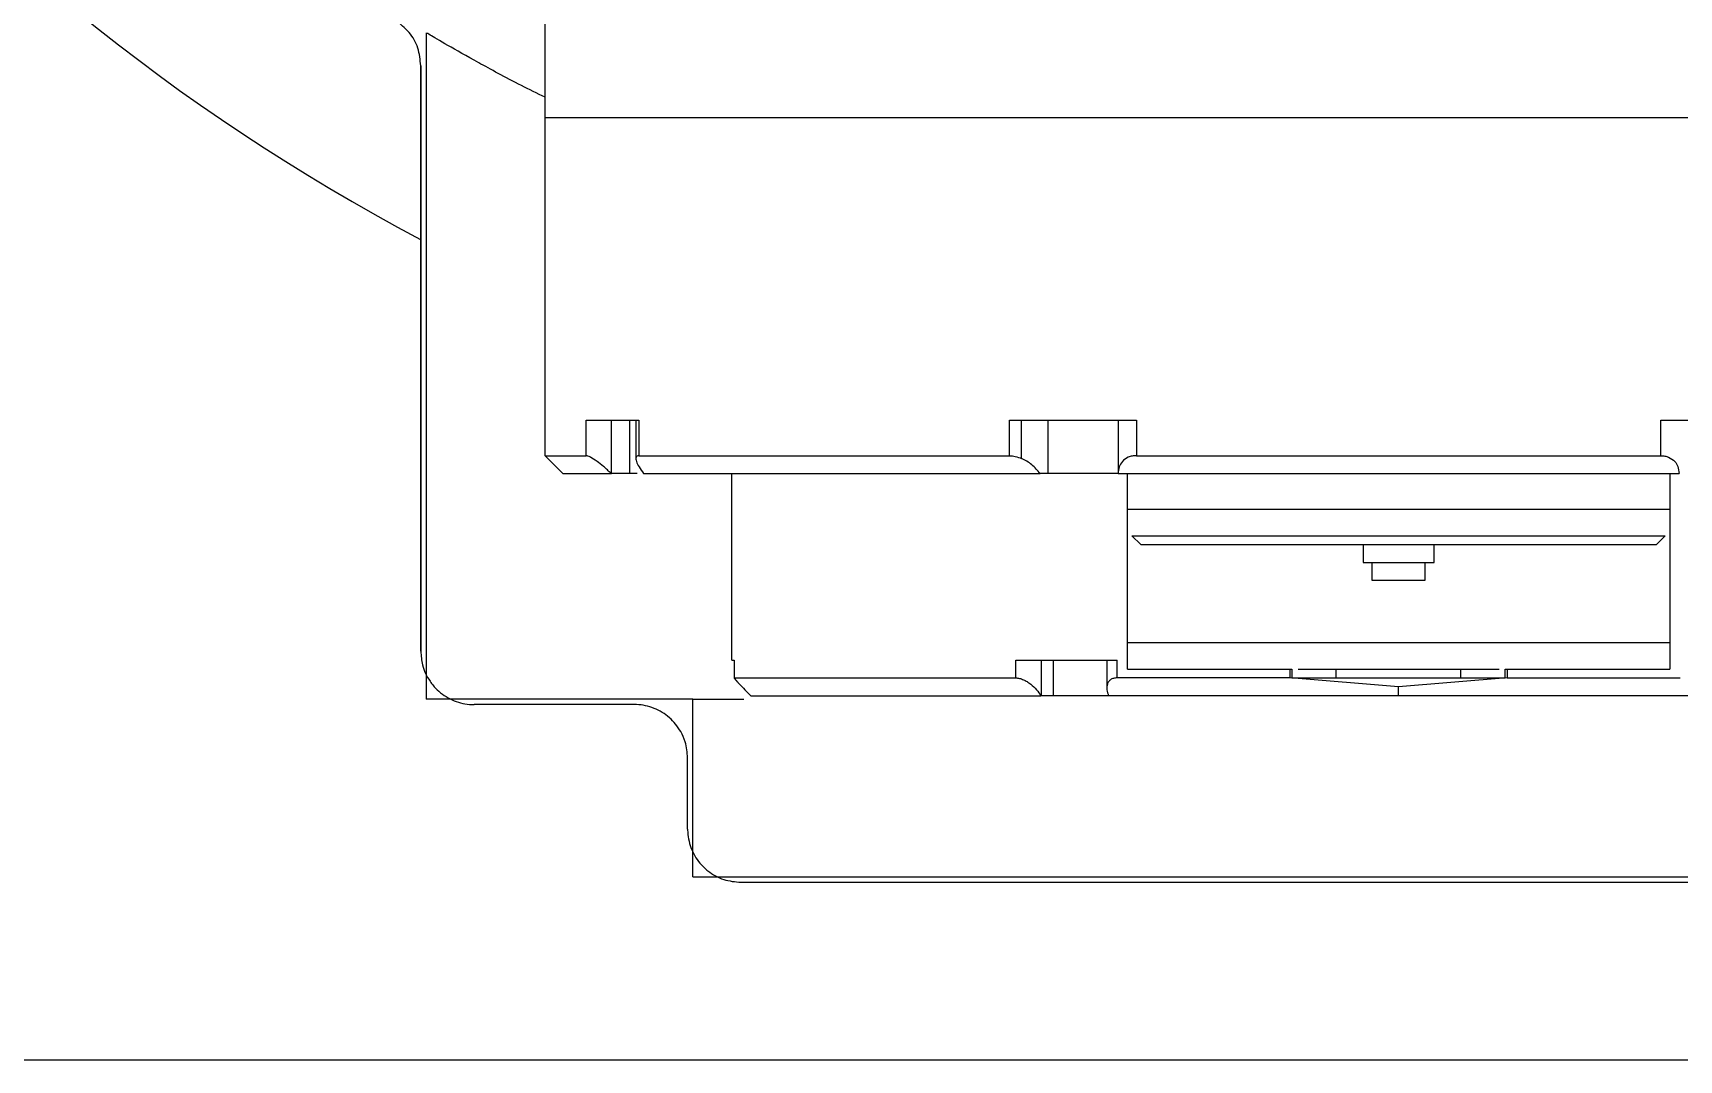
# Model space of a CAD drawing. Header units: millimetres. Extents: x 2 to 1187, y 2 to 839.
# Drawn here: x 103.67 to 140.7, y 339.42 to 362.53 of the extents above; entities that cross this region are included whole.
import ezdxf

# ---------------------------------------------------------------- set-up
doc = ezdxf.new("R2010")
doc.units = ezdxf.units.MM

msp = doc.modelspace()

# ---------------------------------------------------------------- linework, layer by layer
at = {"color": 7, "linetype": 'Continuous', "lineweight": 25}
for p, q in [((115.1923896248129, 360.6192037396579), (115.1923895848014, 366.619203739658)), ((112.5180303338944, 362.5382220893936), (112.5180304339168, 347.5392037218239)), ((112.392389616956, 361.7974015312982), (112.3923897048362, 348.619203720986)), ((112.3979995634159, 361.793754025629), (112.3979996512717, 348.6192037210235)), ((115.192398449298, 353.0192030601879), (115.1923983986166, 360.619203739658)), ((116.1204873055423, 353.8192037458472), (117.3022360457248, 353.8192037537276)), ((116.120487310876, 353.0192030663767), (116.1204873055411, 353.8192037458472)), ((116.6904882174021, 352.6192037496481), (116.6904882093998, 353.8192037496481)), ((117.0994434788027, 352.6192037523755), (117.0994434708005, 353.8192037523755)), ((117.2377627676036, 353.8192037532976), (117.2377627734078, 352.9488330544498)), ((117.3022360457248, 353.8192037537276), (117.3022360510596, 353.0192030742566)), ((125.6421704531529, 353.8192038093429), (128.4951645196051, 353.8192038283684)), ((125.6421704584849, 353.0192031298723), (125.64217045315, 353.8192038093426)), ((125.9127474948847, 352.9550414289873), (125.912747489122, 353.8192038111471)), ((126.5123702721573, 352.619203815146), (126.5123702641548, 353.8192038151458)), ((128.0825132874106, 353.8192038256164), (128.0825132954129, 352.6192038256166)), ((128.4951645196051, 353.8192038283684), (128.4951645249401, 353.0192031488976)), ((140.289613344322, 353.8192039070208), (143.142607506341, 353.819203926046)), ((140.2896133496592, 353.0192032275507), (140.2896133443242, 353.8192039070207)), ((115.1923984492978, 353.0192030601877), (115.5923947921854, 352.6192037423262)), ((116.6829043286112, 352.6192037495979), (116.6904882174021, 352.6192037496481)), ((117.2681699844786, 352.6192037535005), (117.0994434788027, 352.6192037523755)), ((119.3923897061681, 348.4192037676662), (119.3923896781601, 352.619203767666)), ((128.292389707184, 348.2192038270165), (128.2923896778424, 352.6192038270165)), ((140.492389677843, 352.6192039083735), (140.4923897071846, 348.2192039083735)), ((128.3923968996023, 351.2192039707237), (128.5923943260559, 351.019205056937)), ((140.1923850516074, 351.0192051342927), (140.3923824753936, 351.2192040507467)), ((133.5923896890928, 351.0192050902799), (133.5923896917602, 350.6192037312402)), ((135.1923896917602, 350.6192037419101), (135.1923896890928, 351.0192051009496)), ((133.7923896917602, 350.6192037325741), (133.7923896944278, 350.219203732574)), ((134.9923896944278, 350.2192037405763), (134.9923896917602, 350.6192037405764)), ((112.3923897048362, 348.619203720986), (112.3979996512717, 348.6192037210235)), ((119.3923897061681, 348.4192037676662), (119.4501477438905, 348.4192037680514)), ((119.4486075295519, 348.4192037680411), (119.4486075322454, 348.0152860120025)), ((119.4501477438905, 348.4192037680514), (119.450147746558, 348.0192037680502)), ((125.7823860019711, 348.4192038102785), (128.0601514475101, 348.4192038254677)), ((125.7823860046387, 348.0192038102775), (125.7823860019712, 348.4192038102784)), ((126.3583962675939, 347.6192038141197), (126.3583962622591, 348.4192038141197)), ((126.6302873558971, 347.6192038159328), (126.6302873505623, 348.4192038159327)), ((127.8290111344078, 348.4192038239264), (127.8290111386052, 347.7897659252309)), ((128.0601514501777, 348.0192038254665), (128.0601514475103, 348.4192038254677)), ((131.9510785853213, 348.0192038514139), (131.9510785839874, 348.2192038514148)), ((131.9510785839923, 348.2192038514148), (131.9923897071585, 348.2192038516904)), ((131.9923897071585, 348.2192038516904), (131.9923897084924, 348.0192038516904)), ((132.9923897086321, 348.0192038583589), (132.9923897072983, 348.2192038583589)), ((132.9923897072983, 348.2192038583589), (135.7923897072985, 348.219203877031)), ((135.7923897086324, 348.0192038770311), (135.7923897072985, 348.219203877031)), ((136.7923897084924, 348.0192038836997), (136.7923897071585, 348.2192038836997)), ((136.7923897071585, 348.2192038836997), (136.8337008303198, 348.2192038839751)), ((136.8337008303198, 348.2192038839751), (136.8337008316537, 348.0192038839746)), ((134.3923897098261, 347.8192038676909), (131.9510785853211, 348.0192038514139)), ((131.9923897084924, 348.0192038516904), (136.7923897084924, 348.0192038836997)), ((136.833700831657, 348.0192038839743), (134.3923897098261, 347.8192038676909)), ((134.3923897111644, 347.6192038676949), (134.3923897098261, 347.8192038676909)), ((118.5201625895347, 347.5392037618497), (112.5180304339168, 347.5392037218239)), ((117.1995658078386, 347.4192037530432), (113.5983233998651, 347.4192037290279)), ((118.5201626162091, 343.5392037618497), (118.5201625895347, 347.5392037618497)), ((118.5201625895347, 347.5392037618497), (119.6624567236189, 347.5392037694672)), ((126.358396267594, 347.6192038141199), (126.3426426296243, 347.6192038140149)), ((126.6302873558971, 347.6192038159328), (126.358396267594, 347.6192038141199)), ((118.3923897208408, 346.2192037609976), (118.3923897315106, 344.6192037609977)), ((118.4001042735279, 346.2192037610491), (118.3923897208408, 346.2192037609976)), ((118.4001042841976, 344.6192037610491), (118.4001042735279, 346.2192037610491)), ((118.3923897315106, 344.6192037609977), (118.4001042841976, 344.6192037610491)), ((118.5201626162091, 343.5392037618497), (150.2646168612162, 343.5392039735409)), ((119.6007301359276, 343.4192037690556), (149.1840493430982, 343.4192039663349)), ((182.3923893660662, 339.4192038676914), (86.39238936606645, 339.4192038676992))]:
    msp.add_line(p, q, dxfattribs=at)
msp.add_arc((134.3923893660712, 399.4192038676953), 47.00000000000002, 154.8349682343268, 242.0899321050542, dxfattribs=at)
for points, knots in [([(112.3979995634159, 361.793754025629), (112.3844423496612, 361.9282821633068), (112.3573280562308, 362.1973371081974), (112.1533926243332, 362.5654525345809), (111.9367599562464, 362.7317098090298), (111.8274291455124, 362.8156170182539)], [0, 0, 0, 0, 0.3312477016599106, 0.6624921273256494, 0.9999999999999999, 0.9999999999999999, 0.9999999999999999, 0.9999999999999999]), ([(115.1923896217143, 361.0838617069914), (115.0121860990857, 361.1728806745792), (114.4131876701328, 361.4687806711738), (113.6617837418063, 361.8807685409546), (112.9634022147632, 362.2739946486705), (112.5662772252691, 362.5098432559562), (112.5451310706127, 362.522241648797), (112.5357781138898, 362.5277254652902)], [0, 0, 0, 0, 0.1018337715613058, 0.3384965415203867, 0.5760446035829904, 0.8124842771875077, 1, 1, 1, 1]), ([(112.3979995634159, 361.793754025629), (112.3916038540691, 361.7979043158234), (112.3843501672253, 361.802611362962), (112.3945607244779, 361.7959946966472), (112.3957684452608, 361.7952120669411)], [0, 0, 0, 0, 0.8817184260388639, 1, 1, 1, 1]), ([(116.6829043286112, 352.6192037495979), (116.6238405513074, 352.6729627441876), (116.5165168103432, 352.7706472586771), (116.352250097934, 352.9001263834627), (116.2329774979217, 352.978206821425), (116.1564964624037, 353.0139246103752), (116.1323694834732, 353.0174613001145), (116.120487310876, 353.0192030663765)], [0, 0, 0, 0, 0.277206139423865, 0.5037063536958373, 0.7662957087523572, 0.8849041675162373, 1, 1, 1, 1]), ([(117.3022360510626, 353.0192030742568), (117.288093760184, 353.0173091125199), (117.2593963447048, 353.0134659015908), (117.2323941453028, 352.9761701280437), (117.2418532704578, 352.895542272331), (117.3040673569467, 352.7667811770857), (117.3729912729068, 352.669073615638), (117.4081699844786, 352.619203754434)], [0, 0, 0, 0, 0.1209755942838553, 0.2454826393982854, 0.4964284302610198, 0.7429774736259129, 1, 1, 1, 1]), ([(125.6421704584849, 353.0192031298723), (125.6852790348495, 353.0160632013322), (125.7748469298376, 353.0095392839712), (125.8656714611272, 352.9736548603866), (125.9127826033348, 352.9550414289874)], [0, 0, 0, 0, 0.4812949592073671, 1, 1, 1, 1]), ([(126.3316150540388, 352.6192038139405), (126.2730094044682, 352.6863242665448), (126.1866040507907, 352.7852834366719), (126.0344243130658, 352.8949933734141), (125.9523721182242, 352.9355442215208), (125.9128074110699, 352.9550974148667)], [0, 0, 0, 0, 0.5219009229694827, 0.7694656430585771, 1, 1, 1, 1]), ([(128.4951645249486, 353.019203148898), (128.4626073619675, 353.0173091870316), (128.3965426456899, 353.0134659758335), (128.2805063792835, 352.9761702017811), (128.171600724288, 352.895542345221), (128.0971567211405, 352.7667812490697), (128.0874933855047, 352.6690736870916), (128.0825612267262, 352.6192038256169)], [0, 0, 0, 0, 0.12097559408207, 0.245482639386502, 0.4964284302529563, 0.7429774736221495, 1, 1, 1, 1]), ([(140.2896133496591, 353.0192032275507), (140.3203692722766, 353.0174252551909), (140.383256840045, 353.0137897811828), (140.5005843823672, 352.9781307234364), (140.6085720425744, 352.9002610921646), (140.6864235595623, 352.7703295226411), (140.6966114721357, 352.6728501585841), (140.702218231044, 352.6192039097724)], [0, 0, 0, 0, 0.114287573299271, 0.2336872673381121, 0.4962829445600256, 0.7227871688709977, 1, 1, 1, 1]), ([(128.0825132954129, 352.6192038256168), (128.0213146230203, 352.6192038252086), (127.8919669017496, 352.6192038243461), (127.6638292124985, 352.6192038228247), (127.4218196202116, 352.6192038212108), (127.1841980204725, 352.6192038196263), (126.965800252535, 352.6192038181698), (126.7786048464099, 352.6192038169215), (126.6349129776987, 352.6192038159632), (126.5377524662045, 352.6192038153153), (126.5208310035063, 352.6192038152025), (126.5123702721573, 352.619203815146)], [0, 0, 0, 0, 0.1009227808333686, 0.2133074332291846, 0.3256920856249975, 0.4380767380208175, 0.5504613904166233, 0.6628460428124505, 0.7752306952082583, 0.8876153476040765, 1, 1, 1, 1]), ([(128.2923896831772, 351.8192036958966), (128.4723901961493, 351.819203697097), (129.216611162617, 351.8192037020599), (130.6283597519512, 351.8192037114743), (132.4905378818113, 351.8192037238925), (133.7584390827093, 351.8192037323474), (134.3923896831581, 351.8192037365749)], [0, 0, 0, 0, 0.09612013547306188, 0.3974134236487072, 0.6987067118243527, 1, 1, 1, 1]), ([(134.3923896831581, 351.8192037365749), (135.0263402836082, 351.8192037408025), (136.2942414845083, 351.8192037492578), (138.1564196143869, 351.8192037616759), (139.5681682037326, 351.8192037710904), (140.3123891702098, 351.8192037760532), (140.4923896831778, 351.8192037772536)], [0, 0, 0, 0, 0.3012932881769981, 0.602586576353994, 0.903879864530991, 1, 1, 1, 1]), ([(128.2923897031829, 348.8192038270168), (128.6623631813875, 348.819203829484), (129.7713949975718, 348.8192038368796), (131.8470080509461, 348.8192038507211), (134.3923897038096, 348.8192038676953), (136.9377713566503, 348.8192038846693), (139.0133844095908, 348.8192038985108), (140.1224162253705, 348.8192039059065), (140.4923897031834, 348.8192039083737)], [0, 0, 0, 0, 0.1000961661447013, 0.3000480830983961, 0.5000000000520908, 0.6999519170057855, 0.8999038339594815, 1, 1, 1, 1]), ([(112.3979996512717, 348.6192037210235), (112.4058911540979, 348.5155168963032), (112.4240252261006, 348.2772524761287), (112.5662687666011, 347.9784251167933), (112.7942046347323, 347.7074639193508), (113.0923262499843, 347.5063049564677), (113.3927960248213, 347.4249043599362), (113.5627279777889, 347.4201910250669), (113.5983233998651, 347.4192037290279)], [0, 0, 0, 0, 0.165254502110751, 0.3797422501158045, 0.5139122008810678, 0.7285239845311797, 0.9431342770714816, 1, 1, 1, 1]), ([(132.1323937071586, 348.2192038526239), (132.1784732180802, 348.2192038529312), (132.2898861935284, 348.2192038536741), (132.6025042342041, 348.2192038557589), (132.8624278829336, 348.2192038574922), (132.9923897072983, 348.2192038583589)], [0, 0, 0, 0, 0.2607096976224418, 0.6303548488112655, 1, 1, 1, 1]), ([(135.7923897072985, 348.219203877031), (135.9223515316607, 348.2192038778977), (136.1822751803852, 348.219203879631), (136.49489322094, 348.2192038817158), (136.6063061963131, 348.2192038824588), (136.6523857071586, 348.2192038827661)], [0, 0, 0, 0, 0.3696451513498551, 0.7392903026997111, 0.9999999999999999, 0.9999999999999999, 0.9999999999999999, 0.9999999999999999]), ([(119.4501477465578, 348.0192037680498), (119.4495050555964, 348.0171461017572), (119.4481886287281, 348.0129313743747), (119.4741272600024, 347.9802485414638), (119.5140527529024, 347.9348634176733), (119.5819726873995, 347.8615749695267), (119.6846055562347, 347.7547355479689), (119.7741531847446, 347.6644305694469), (119.8190006854703, 347.6192037705111)], [0, 0, 0, 0, 0.1222377294550986, 0.2503801065102909, 0.3713323117518176, 0.5010574533393708, 0.7501181595112008, 0.9999999999999999, 0.9999999999999999, 0.9999999999999999, 0.9999999999999999]), ([(125.7823860046388, 348.0192038102775), (125.8091494656573, 348.0170750996365), (125.8644365163502, 348.0126776813414), (125.9528858544118, 347.980559173386), (126.0390771917525, 347.9348514689199), (126.1433016268262, 347.8617546821164), (126.255730457145, 347.7543509673616), (126.3137044137663, 347.664202315198), (126.3426426296244, 347.6192038140146)], [0, 0, 0, 0, 0.1215344460086189, 0.2510617394663842, 0.3688564731023025, 0.5017516842587653, 0.7512949235805342, 1, 1, 1, 1]), ([(128.0601514501774, 348.0192038254661), (128.0325945384461, 348.0171461589907), (127.9761495886852, 348.0129314312317), (127.9131167366145, 347.9802485977618), (127.8670544594282, 347.9348634733969), (127.8310989639301, 347.8615750245578), (127.8215211216557, 347.7547356022313), (127.8529882893802, 347.6644306233216), (127.8687477667762, 347.6192038241916)], [0, 0, 0, 0, 0.1222377293885719, 0.2503801065049735, 0.371332311617793, 0.5010574533367245, 0.7501181595100084, 1, 1, 1, 1]), ([(118.4001042735279, 346.2192037610491), (118.3894717639636, 346.3412639302038), (118.3714950196146, 346.5476351958791), (118.2306779301755, 346.861146017123), (118.0050232502824, 347.1402875202097), (117.6545362049008, 347.3541156777127), (117.368732784818, 347.4168531335315), (117.2169722848597, 347.4189618854799), (117.1995658078386, 347.4192037530432)], [0, 0, 0, 0, 0.1941337943806157, 0.3282285870492423, 0.5428599130586163, 0.7574883648309987, 0.9721846382551158, 0.9999999999999999, 0.9999999999999999, 0.9999999999999999, 0.9999999999999999]), ([(127.8826009788487, 347.619203824284), (127.8662282178756, 347.6192038241749), (127.7656782626691, 347.6192038235043), (127.5052185166759, 347.6192038217674), (127.1613620136054, 347.6192038194743), (126.837107138183, 347.619203817312), (126.6992272833257, 347.6192038163925), (126.6302873558971, 347.6192038159328)], [0, 0, 0, 0, 0.04637104808776222, 0.2847782860658105, 0.5231855240438827, 0.7615927620219427, 1, 1, 1, 1]), ([(118.4001042841976, 344.6192037610491), (118.4001548460064, 344.6113221854565), (118.4010665426632, 344.4692068952907), (118.4543212294558, 344.1918227417717), (118.6348415978973, 343.8806938755191), (118.8891903035469, 343.6346813233516), (119.2024702820651, 343.4572288272089), (119.469090868485, 343.4317724242972), (119.6007301359276, 343.4192037690556)], [0, 0, 0, 0, 0.01259547981055593, 0.2271132525486698, 0.4416329009457124, 0.5757652028593482, 0.7905414631738193, 1, 1, 1, 1])]:
    msp.add_open_spline(points, degree=3, knots=knots, dxfattribs=at)
for points in [[(134.3923896243652, 360.6192038676949), (133.5546333268148, 360.6192038621083), (131.8791207317139, 360.6192038509352), (129.4088547225109, 360.619203834462), (127.0238577536803, 360.6192038185574), (124.7649407462418, 360.6192038034936), (122.6707433293153, 360.6192037895282), (120.7771391083589, 360.6192037769005), (119.116374015634, 360.6192037658255), (117.7174395391565, 360.6192037564966), (116.6021246493289, 360.619203749059), (115.7975261017037, 360.6192037436934), (115.2875043526001, 360.6192037402923), (115.2241003832778, 360.6192037398695), (115.1923983986166, 360.619203739658)], [(153.5923808510092, 360.619203995732), (153.5606788663092, 360.6192039955207), (153.4972748969091, 360.6192039950981), (152.98725314769, 360.6192039916968), (152.1826545999536, 360.6192039863313), (151.0673397100206, 360.6192039788938), (149.6684052334454, 360.6192039695648), (148.0076401406322, 360.6192039584898), (146.1140359195983, 360.6192039458622), (144.0198385026066, 360.6192039318968), (141.7609214951161, 360.6192039168329), (139.3759245262479, 360.6192039009284), (136.9056585170211, 360.6192038844552), (135.2301459219172, 360.6192038732817), (134.3923896243652, 360.6192038676949)], [(115.192398449298, 353.0192030601879), (115.2317783873968, 353.0192030604505), (115.3105382635943, 353.0192030609758), (115.8505042951154, 353.0192030645765), (116.120487310876, 353.0192030663769)], [(117.3022360510624, 353.0192030742566), (117.7974706323024, 353.0192030775592), (118.7879397947824, 353.0192030841642), (120.768209424197, 353.0192030973699), (123.0348933018308, 353.0192031124855), (124.7730780729336, 353.0192031240769), (125.6421704584849, 353.0192031298725)], [(128.4951645249485, 353.0192031488973), (129.4598894032121, 353.0192031553307), (131.3893391597394, 353.0192031681973), (134.3923888970815, 353.0192031882235), (137.3954386507878, 353.0192032082496), (139.3248884500353, 353.0192032211164), (140.2896133496592, 353.0192032275498)], [(115.5923947921857, 352.6192037423259), (115.6388356637082, 352.6192037426356), (115.7317174067532, 352.6192037432548), (116.3658420213252, 352.6192037474836), (116.6829043286112, 352.6192037495979)], [(117.0994434788027, 352.6192037523755), (117.0706186839212, 352.6192037521832), (117.012969094158, 352.6192037517985), (116.9113534319843, 352.6192037511209), (116.8030207851032, 352.6192037503984), (116.7279990733025, 352.6192037498982), (116.6904882174021, 352.6192037496481)], [(117.4081699844786, 352.619203754434), (117.9157487899135, 352.6192037578188), (118.9309064007833, 352.6192037645885), (121.0424910125376, 352.6192037786697), (123.4918446256157, 352.6192037950033), (125.3850249112311, 352.6192038076281), (126.3316150540388, 352.6192038139405)], [(126.5123702721573, 352.619203815146), (126.5089300516485, 352.6192038151231), (126.5020496106311, 352.6192038150772), (126.4642845668593, 352.6192038148253), (126.409170541416, 352.6192038144578), (126.3574668831645, 352.619203814113), (126.3316150540388, 352.6192038139405)], [(128.0825612267262, 352.6192038256169), (129.1108139489634, 352.6192038324739), (131.1673193934377, 352.6192038461878), (134.3923897322364, 352.6192038676945), (137.617460069667, 352.6192038892013), (139.673965510585, 352.6192039029152), (140.702218231044, 352.6192039097722)], [(128.3923968996023, 351.2192039707236), (128.4147271431409, 351.2192039708727), (128.4593876302181, 351.2192039711707), (128.8161630509865, 351.2192039735498), (129.3706750987884, 351.2192039772476), (130.1226046153622, 351.2192039822619), (131.0374310398074, 351.2192039883626), (132.0815050019743, 351.2192039953251), (133.2143000710805, 351.2192040028792), (134.3923896873569, 351.2192040107354), (135.5704793036388, 351.2192040185917), (136.7032743727611, 351.2192040261458), (137.747348334954, 351.2192040331083), (138.6621747594342, 351.2192040392089), (139.4141042760507, 351.2192040442232), (139.9686163239013, 351.219204047921), (140.3253917447224, 351.2192040503003), (140.3700522318365, 351.2192040505979), (140.3923824753936, 351.2192040507467)], [(128.5923943260559, 351.019205056937), (128.6139802368316, 351.0192050570809), (128.6571520583829, 351.0192050573687), (129.0020351039397, 351.0192050596686), (129.5380636325644, 351.0192050632431), (130.2649291244797, 351.0192050680903), (131.1492616907172, 351.0192050739876), (132.1585335937069, 351.019205080718), (133.2535692679238, 351.0192050880203), (134.0127828817723, 351.0192050930834), (134.3923896886965, 351.019205095615)], [(134.3923896886965, 351.019205095615), (134.7719964956217, 351.0192050981464), (135.5312101094721, 351.019205103209), (136.6262457837051, 351.0192051105114), (137.6355176867197, 351.0192051172418), (138.5198502529911, 351.019205123139), (139.2467157449477, 351.0192051279863), (139.7827442736194, 351.0192051315609), (140.1276273192273, 351.0192051338607), (140.1707991408141, 351.0192051341487), (140.1923850516074, 351.0192051342927)], [(133.5923896917602, 350.6192037312402), (133.6044149499877, 350.6192037313205), (133.6284654664426, 350.6192037314809), (133.8134648369343, 350.6192037327145), (134.0779007866075, 350.6192037344779), (134.2875600566968, 350.6192037358762), (134.3923896917415, 350.6192037365752)], [(134.3923896917415, 350.6192037365752), (134.4972193267868, 350.6192037372742), (134.7068785968774, 350.6192037386724), (134.9713145465593, 350.6192037404358), (135.1563139170634, 350.6192037416695), (135.180364433528, 350.6192037418299), (135.1923896917602, 350.6192037419101)], [(133.7923896944278, 350.219203732574), (133.8014086380983, 350.2192037326342), (133.8194465254394, 350.2192037327545), (133.9581960533082, 350.2192037336798), (134.1565230155631, 350.2192037350023), (134.3137674681302, 350.2192037360509), (134.3923896944138, 350.2192037365753)], [(134.3923896944138, 350.2192037365753), (134.4710119206977, 350.2192037370995), (134.6282563732655, 350.2192037381482), (134.8265833355269, 350.2192037394707), (134.965332863405, 350.219203740396), (134.9833707507536, 350.2192037405163), (134.9923896944278, 350.2192037405763)], [(128.292389707184, 348.2192038270165), (128.8846522925267, 348.2192038309663), (130.0691774632122, 348.2192038388657), (131.3237782103989, 348.2192038472318), (131.9510785839923, 348.2192038514148)], [(136.8337008303198, 348.2192038839751), (137.4610012039198, 348.2192038881585), (138.7156019511199, 348.2192038965252), (139.9001271218295, 348.219203904424), (140.4923897071843, 348.2192039083734)], [(119.450147746558, 348.0192037680512), (119.5149928162602, 348.0192037684836), (119.6446829556648, 348.0192037693485), (120.0616044610859, 348.0192037721288), (120.6357170512705, 348.0192037759573), (121.3765223731318, 348.0192037808974), (122.2702453675558, 348.0192037868573), (123.3099359564191, 348.0192037937906), (124.4736590427213, 348.019203801551), (125.3461436839995, 348.0192038073692), (125.7823860046385, 348.0192038102783)], [(131.951078585321, 348.0192038514147), (131.2820982187056, 348.0192038469536), (129.9441374854748, 348.0192038380316), (128.6881467952761, 348.0192038296555), (128.0601514501768, 348.0192038254676)], [(136.8337008316568, 348.019203883975), (137.5026811982782, 348.0192038884362), (138.840641931521, 348.0192038973588), (140.0966326217442, 348.0192039057343), (140.7246279668559, 348.019203909922)], [(119.8190006854703, 347.6192037705111), (119.8718381539204, 347.6192037708634), (119.9775130908207, 347.6192037715681), (120.3814367218978, 347.6192037742618), (120.9589872039139, 347.6192037781132), (121.7203880543629, 347.6192037831908), (122.6499734750933, 347.6192037893897), (123.739197329327, 347.6192037966534), (124.9633113714987, 347.6192038048165), (125.8828655435824, 347.6192038109486), (126.3426426296243, 347.6192038140146)], [(134.3923897111644, 347.6192038676949), (133.8287276207484, 347.6192038639363), (132.7014034399162, 347.6192038564189), (131.0346291036044, 347.6192038453037), (129.4065914302993, 347.619203834447), (128.3813623212838, 347.6192038276101), (127.8687477667762, 347.6192038241916)], [(140.9160316556176, 347.6192039111985), (140.4034171010993, 347.6192039077802), (139.3781879920626, 347.6192039009437), (137.7501503187373, 347.6192038900868), (136.0833759824131, 347.6192038789719), (134.9560518015806, 347.619203871454), (134.3923897111644, 347.619203867695)]]:
    msp.add_open_spline(points, degree=3, dxfattribs=at)

doc.saveas('drawing.dxf')
